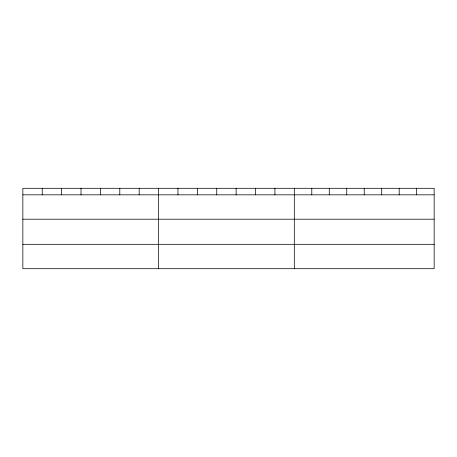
<?xml version="1.0" encoding="UTF-8"?>
<svg xmlns="http://www.w3.org/2000/svg" width="457" height="457" viewBox="0 0 457 457"><rect width="100%" height="100%" fill="white"/><g stroke="black" fill="none" stroke-linecap="round" stroke-linejoin="round"><path stroke-width="0.69" d="M434.15 219.206L434.15 188.295L22.85 188.295L22.85 268.705L434.15 268.705L434.15 219.206L22.85 219.206M22.85 194.831L434.15 194.831M22.85 244.324L434.15 244.324M416.67 188.295L416.67 194.831M399.19 188.295L399.19 194.831M381.709 188.295L381.709 194.831M364.229 188.295L364.229 194.831M346.749 188.295L346.749 194.831M329.269 188.295L329.269 194.831M311.788 188.295L311.788 194.831M294.308 188.295L294.308 268.705M274.92 188.295L274.92 194.831M255.526 188.295L255.526 194.831M236.138 188.295L236.138 194.831M216.749 188.295L216.749 194.831M197.361 188.295L197.361 194.831M177.967 188.295L177.967 194.831M158.579 188.295L158.579 268.705M139.191 188.295L139.191 194.831M119.797 188.295L119.797 194.831M100.409 188.295L100.409 194.831M81.02 188.295L81.02 194.831M61.632 188.295L61.632 194.831M42.238 188.295L42.238 194.831"/></g></svg>
